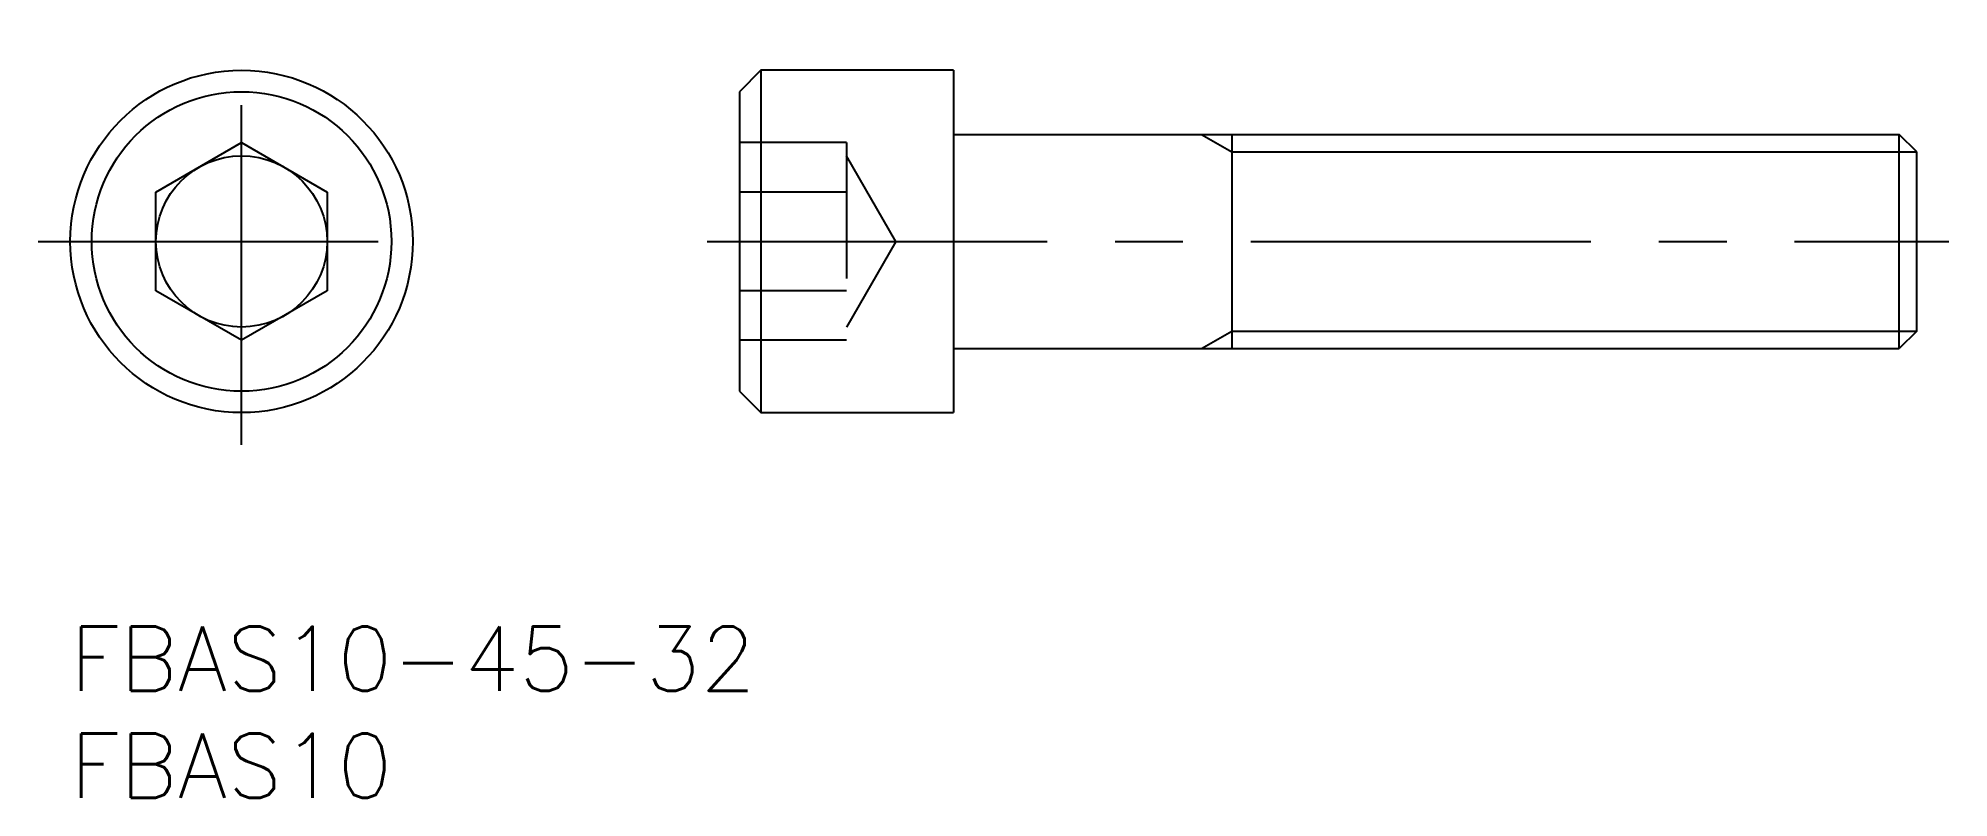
# Model space of a CAD drawing. Extents: x -1.5 to 87.8, y -8 to 27.5.
import ezdxf

# ---------------------------------------------------------------- set-up
doc = ezdxf.new("R2010")
doc.units = 0
doc.header["$LTSCALE"] = 0.5
doc.linetypes.add('CENTER', pattern=[50.8, 31.75, -6.35, 6.35, -6.35])
doc.linetypes.add('DASHED', pattern=[19.05, 12.7, -6.35])
for name, color, linetype in [('MSM_CENTER', 1, 'CENTER'), ('MSM_CONTINUOUS', 7, 'CONTINUOUS'), ('MSM_DASHED', 4, 'DASHED'), ('MSM_NARROW', 5, 'CONTINUOUS'), ('MSM_PART_NUMBER', 7, 'CONTINUOUS')]:
    doc.layers.add(name, color=color, linetype=linetype)
doc.styles.get("Standard").update_dxf_attribs({"font": 'txt.shx', "height": 1, "bigfont": 'bigfont.shx'})

# ---------------------------------------------------------------- blocks, each defined once
blk = doc.blocks.new('*U9')
at = {"layer": 'MSM_PART_NUMBER'}
blk.add_text('FBAS10-45-32', height=3, dxfattribs=at).set_placement((0, -3))
blk = doc.blocks.new('*U10')
at = {"layer": 'MSM_PART_NUMBER'}
blk.add_text('FBAS10', height=3, dxfattribs=at).set_placement((0, -8))

msp = doc.modelspace()

# ---------------------------------------------------------------- linework, layer by layer
at = {"layer": 'MSM_CENTER'}
for p, q in [((8, 8.5), (8, 27.5)), ((-1.5, 18), (17.5, 18)), ((29.756, 18), (87.756, 18))]:
    msp.add_line(p, q, dxfattribs=at)
at = {"layer": 'MSM_CONTINUOUS'}
for p, q in [((32.256, 26), (31.256, 25)), ((41.256, 26), (32.256, 26)), ((32.256, 26), (32.256, 10)), ((41.256, 26), (41.256, 10)), ((31.256, 25), (31.256, 11)), ((4, 20.309), (8, 22.619)), ((8, 22.619), (12, 20.309)), ((41.256, 23), (85.444, 23)), ((54.256, 23), (54.256, 13)), ((85.444, 13), (85.444, 23)), ((86.256, 22.188), (85.444, 23)), ((86.256, 13.812), (86.256, 22.188)), ((4, 15.691), (4, 20.309)), ((12, 20.309), (12, 15.691)), ((8, 13.381), (4, 15.691)), ((12, 15.691), (8, 13.381)), ((86.256, 13.812), (85.444, 13)), ((41.256, 13), (85.444, 13)), ((31.256, 11), (32.256, 10)), ((32.256, 10), (41.256, 10))]:
    msp.add_line(p, q, dxfattribs=at)
for radius in [8, 7, 4]:
    msp.add_circle((8, 18), radius, dxfattribs=at)
at = {"layer": 'MSM_DASHED'}
for p, q in [((36.256, 22.619), (31.256, 22.619)), ((36.256, 22.619), (36.256, 13.381)), ((38.566, 18), (36.256, 22)), ((36.256, 20.309), (31.256, 20.309)), ((38.566, 18), (36.256, 14)), ((36.256, 15.691), (31.256, 15.691)), ((36.256, 13.381), (31.256, 13.381))]:
    msp.add_line(p, q, dxfattribs=at)
at = {"layer": 'MSM_NARROW'}
for p, q in [((52.85, 23), (54.256, 22.188)), ((54.256, 22.188), (86.256, 22.188)), ((52.85, 13), (54.256, 13.812)), ((54.256, 13.812), (86.256, 13.812))]:
    msp.add_line(p, q, dxfattribs=at)

# ---------------------------------------------------------------- block references
at = {"layer": 'MSM_CONTINUOUS'}
for name in ['*U9', '*U10']:
    msp.add_blockref(name, (0, 0), dxfattribs=at)

doc.saveas('drawing.dxf')
